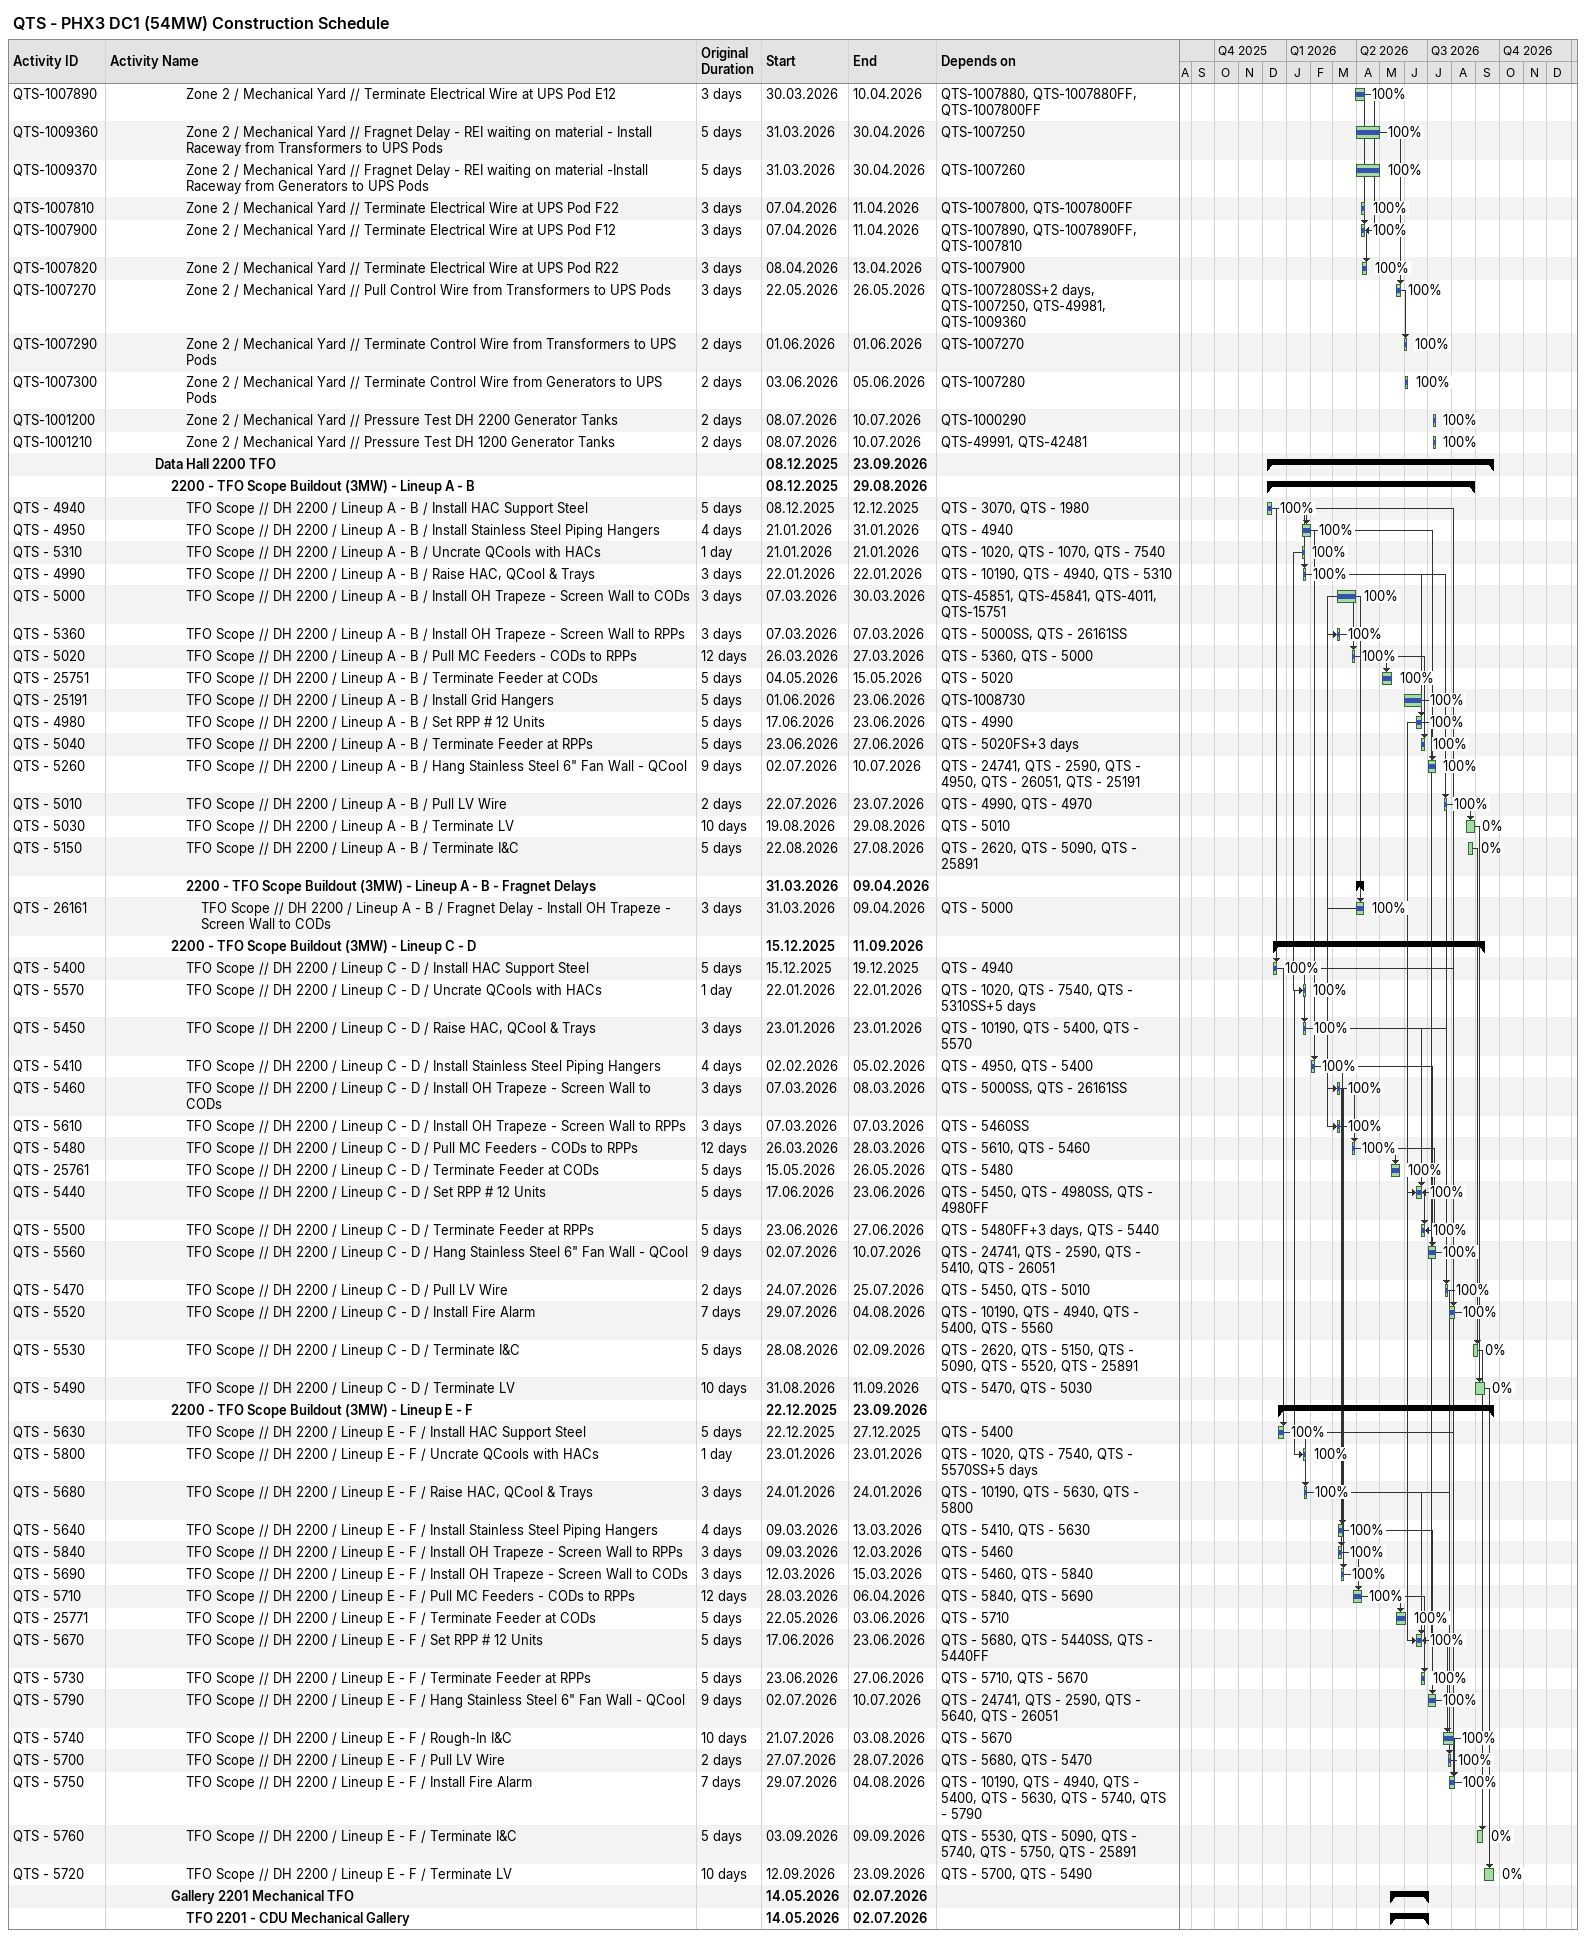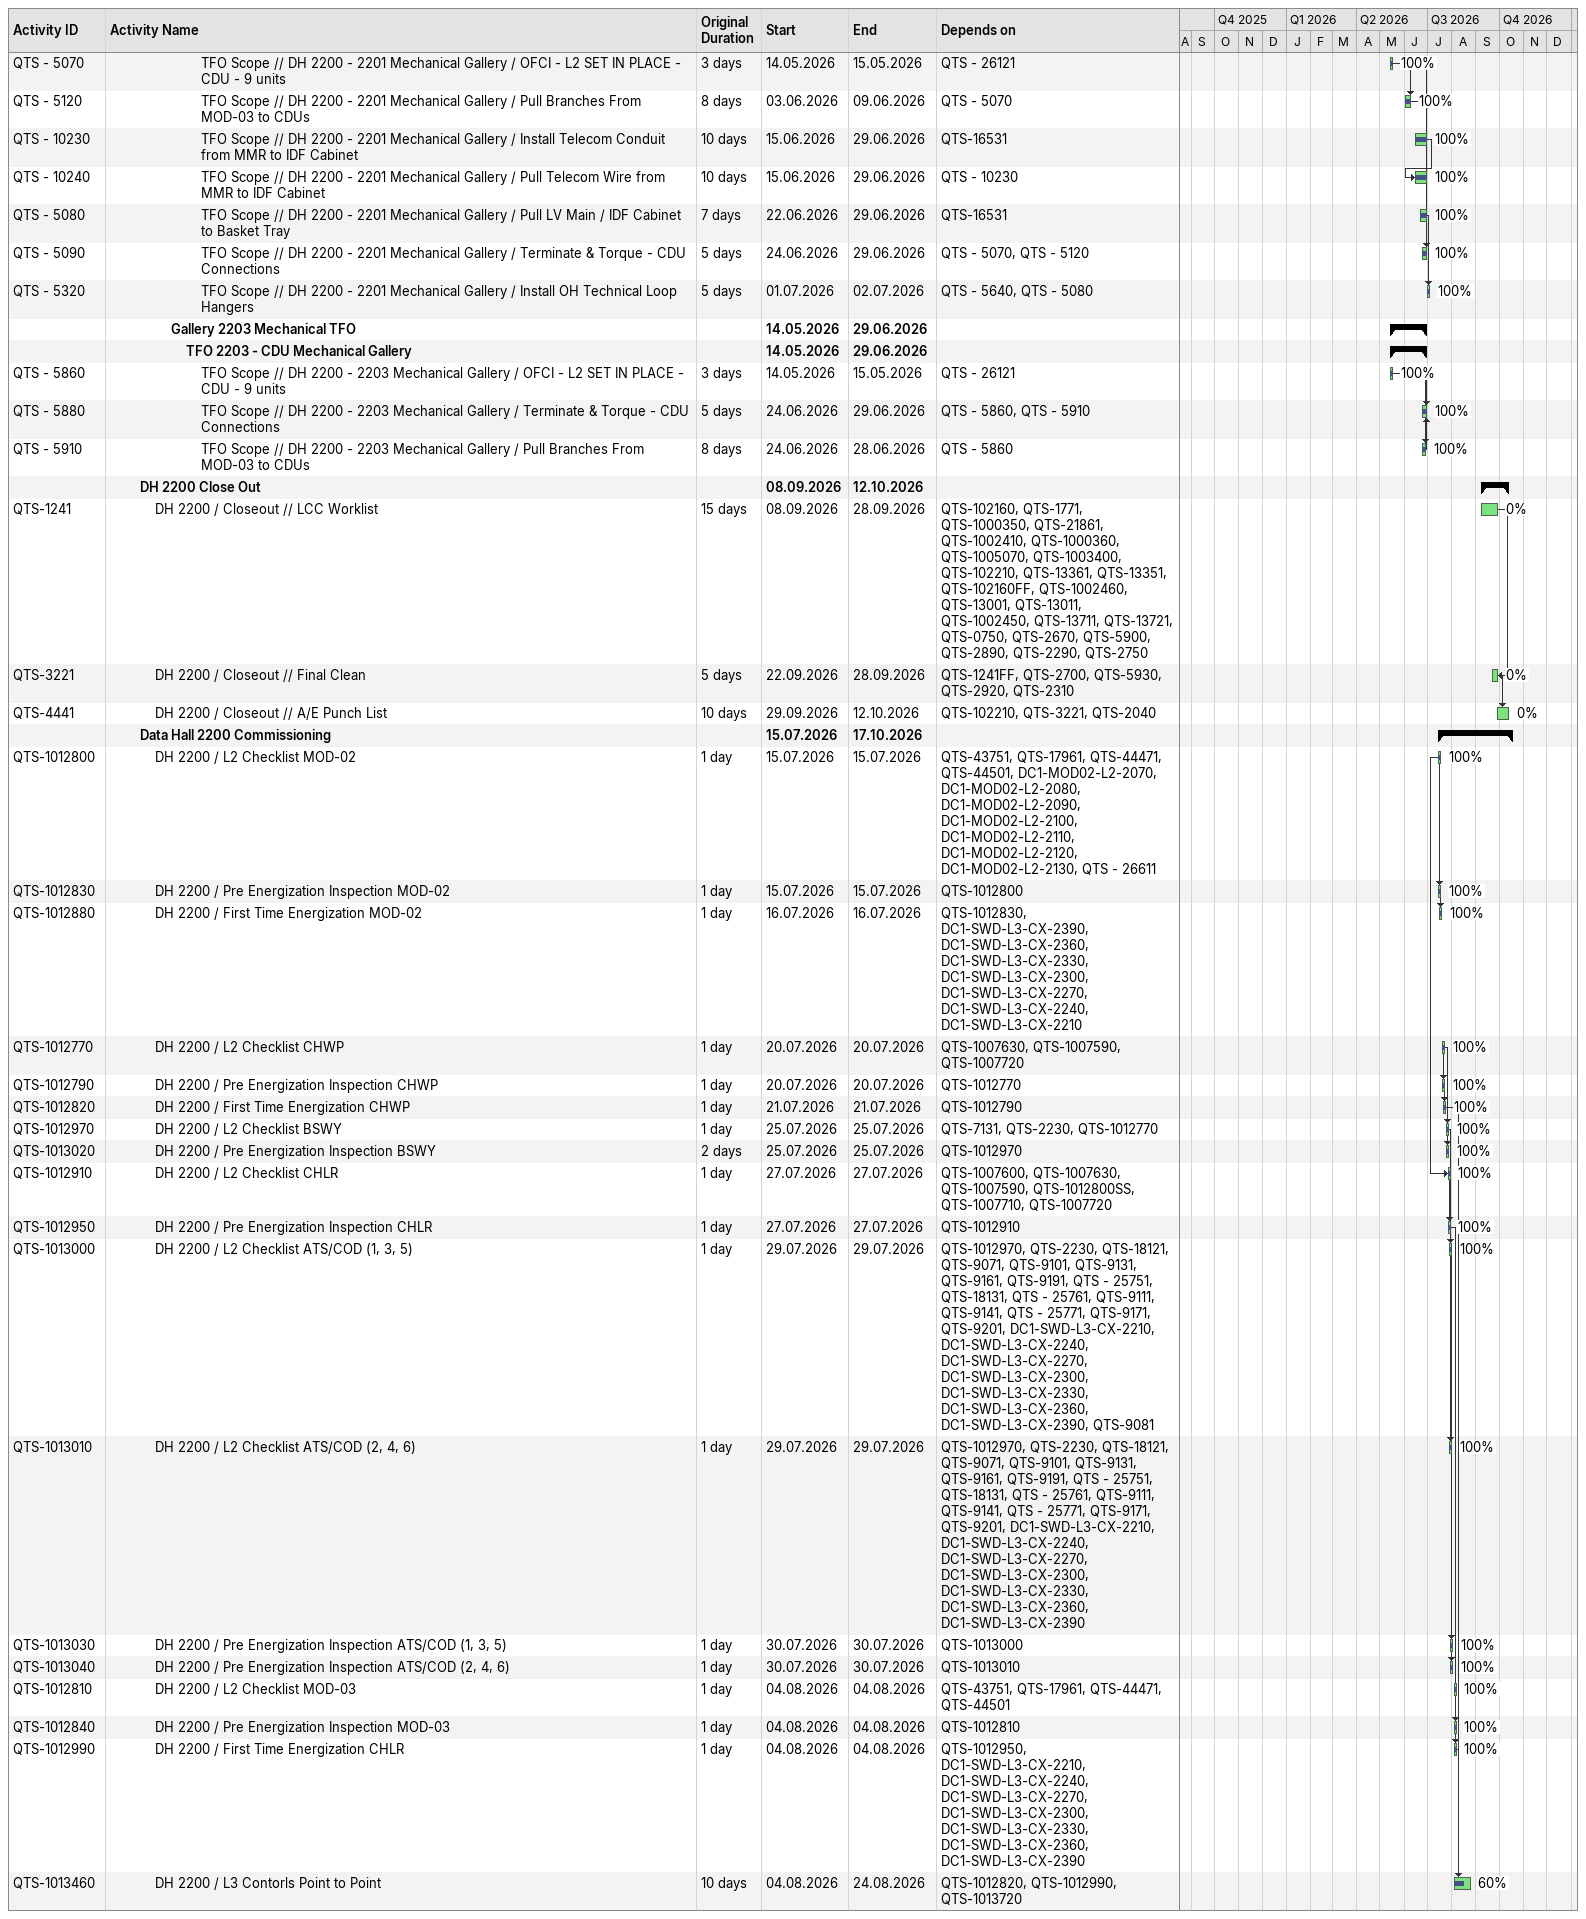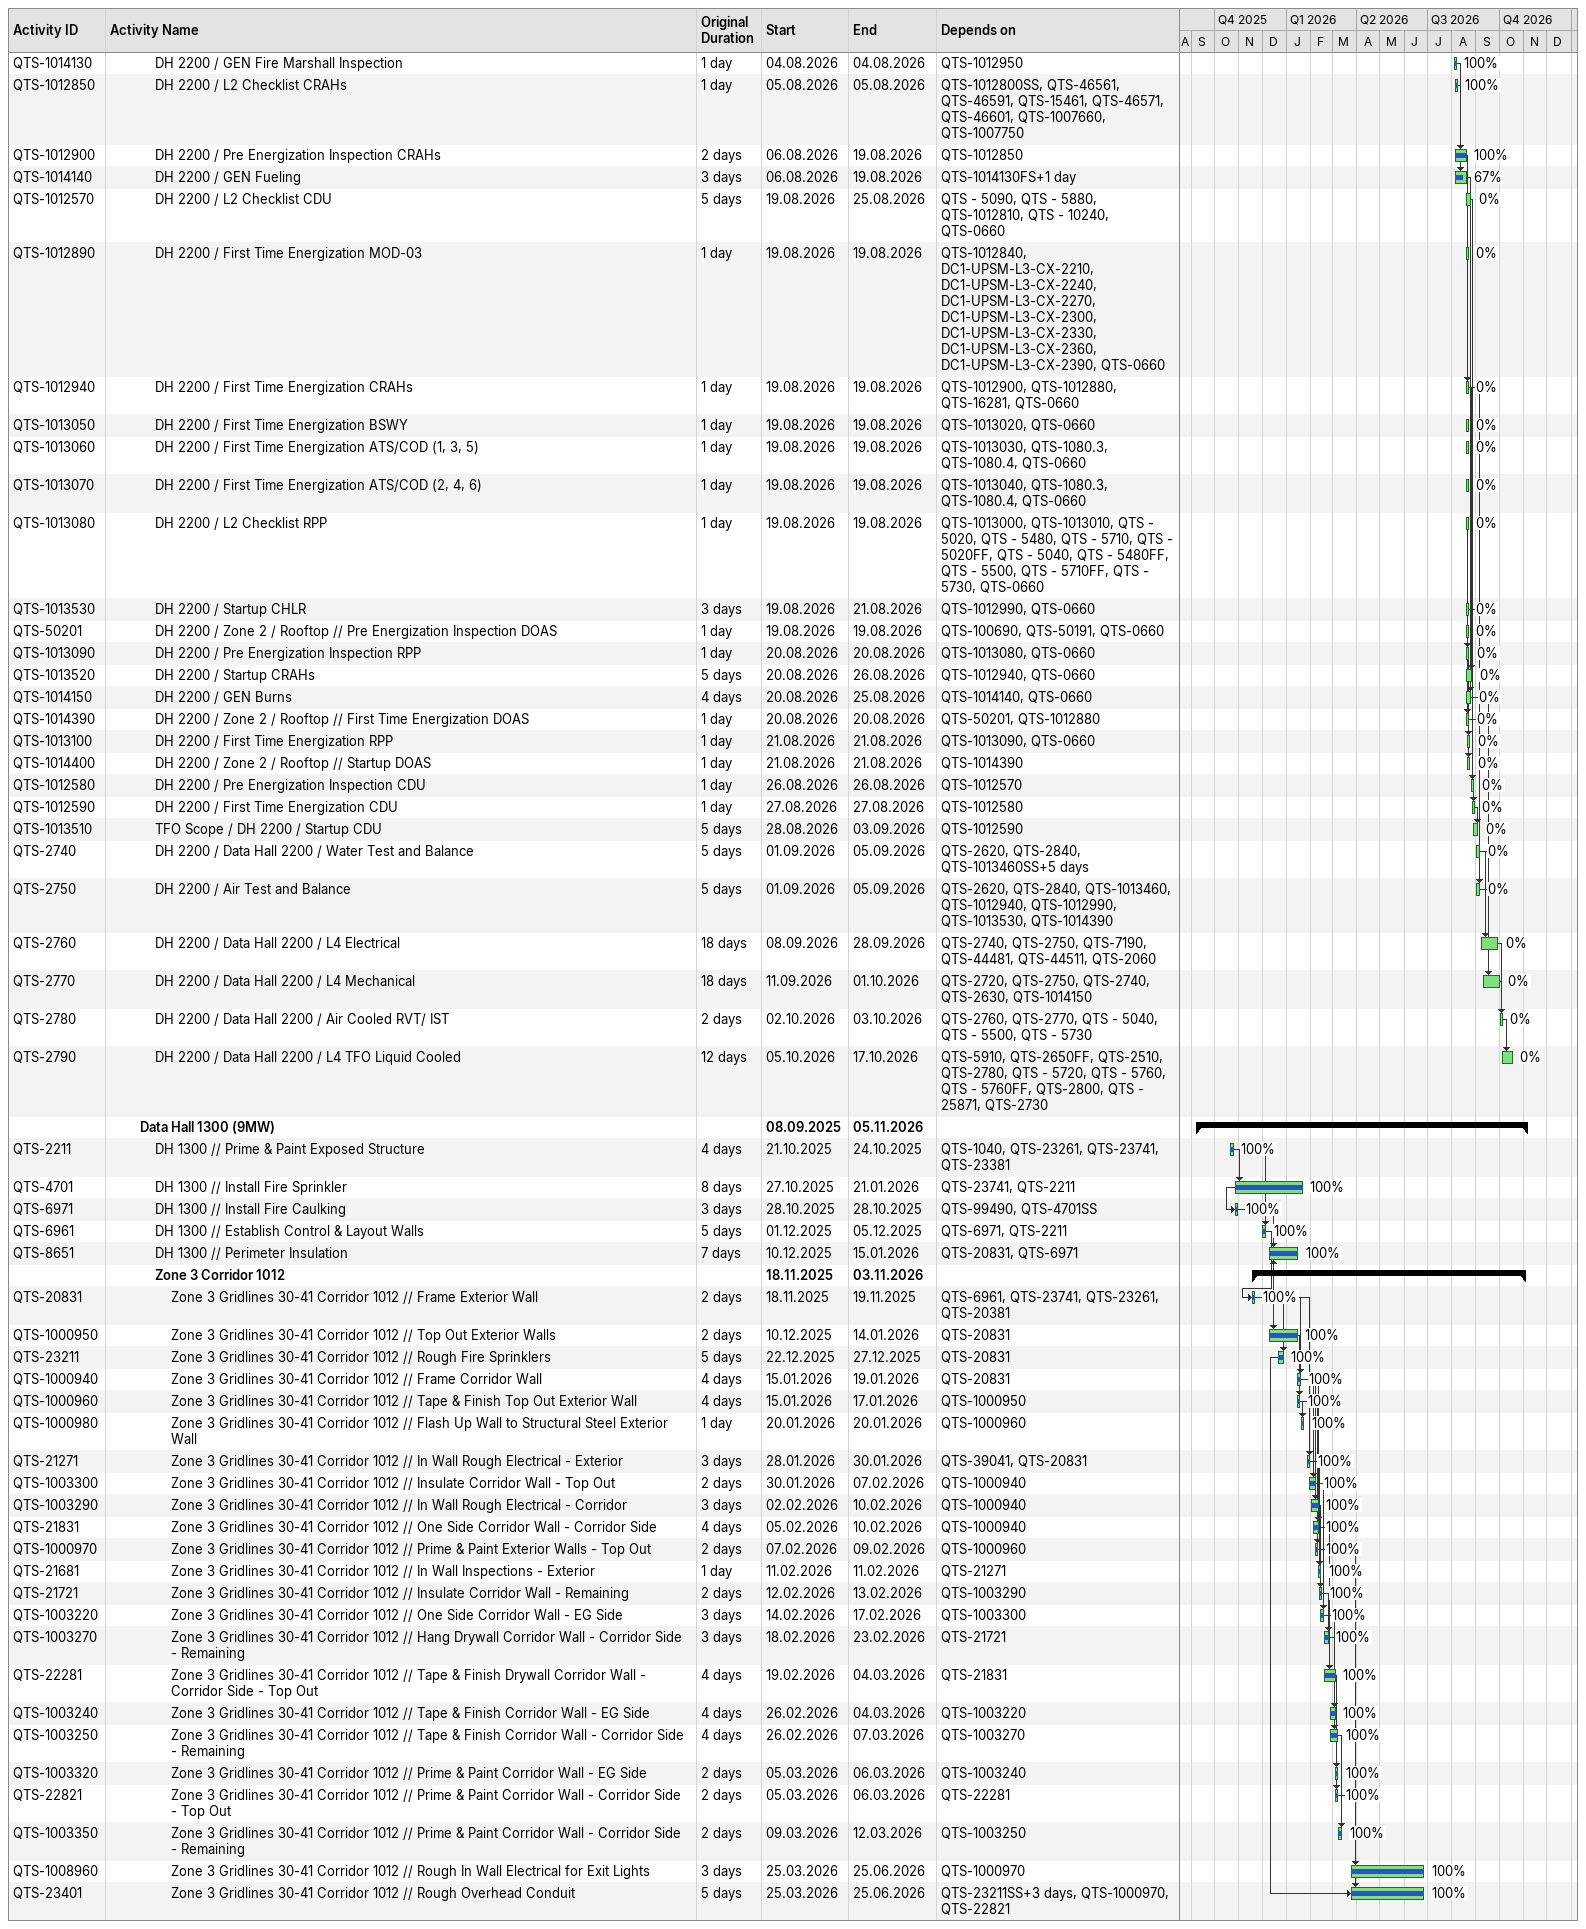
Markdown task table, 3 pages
QTS - PHX3 DC1 (54MW) Construction Schedule

| ID | Level | Task | Original duration | Start | Finish | Predecessors | % complete |
|---|---|---|---|---|---|---|---|
| QTS-1007890 | 6 | Zone 2 / Mechanical Yard // Terminate Electrical Wire at UPS Pod E12 | 3d | 2026-03-30 | 2026-04-10 | QTS-1007880, QTS-1007880FF, QTS-1007800FF | 100 |
| QTS-1009360 | 6 | Zone 2 / Mechanical Yard // Fragnet Delay - REI waiting on material - Install Raceway from Transformers to UPS Pods | 5d | 2026-03-31 | 2026-04-30 | QTS-1007250 | 100 |
| QTS-1009370 | 6 | Zone 2 / Mechanical Yard // Fragnet Delay - REI waiting on material -Install Raceway from Generators to UPS Pods | 5d | 2026-03-31 | 2026-04-30 | QTS-1007260 | 100 |
| QTS-1007810 | 6 | Zone 2 / Mechanical Yard // Terminate Electrical Wire at UPS Pod F22 | 3d | 2026-04-07 | 2026-04-11 | QTS-1007800, QTS-1007800FF | 100 |
| QTS-1007900 | 6 | Zone 2 / Mechanical Yard // Terminate Electrical Wire at UPS Pod F12 | 3d | 2026-04-07 | 2026-04-11 | QTS-1007890, QTS-1007890FF, QTS-1007810 | 100 |
| QTS-1007820 | 6 | Zone 2 / Mechanical Yard // Terminate Electrical Wire at UPS Pod R22 | 3d | 2026-04-08 | 2026-04-13 | QTS-1007900 | 100 |
| QTS-1007270 | 6 | Zone 2 / Mechanical Yard // Pull Control Wire from Transformers to UPS Pods | 3d | 2026-05-22 | 2026-05-26 | QTS-1007280SS+2d, QTS-1007250, QTS-49981, QTS-1009360 | 100 |
| QTS-1007290 | 6 | Zone 2 / Mechanical Yard // Terminate Control Wire from Transformers to UPS Pods | 2d | 2026-06-01 | 2026-06-01 | QTS-1007270 | 100 |
| QTS-1007300 | 6 | Zone 2 / Mechanical Yard // Terminate Control Wire from Generators to UPS Pods | 2d | 2026-06-03 | 2026-06-05 | QTS-1007280 | 100 |
| QTS-1001200 | 6 | Zone 2 / Mechanical Yard // Pressure Test DH 2200 Generator Tanks | 2d | 2026-07-08 | 2026-07-10 | QTS-1000290 | 100 |
| QTS-1001210 | 6 | Zone 2 / Mechanical Yard // Pressure Test DH 1200 Generator Tanks | 2d | 2026-07-08 | 2026-07-10 | QTS-49991, QTS-42481 | 100 |
|  | 4 | **Data Hall 2200 TFO** |  | 2025-12-08 | 2026-09-23 |  |  |
|  | 5 | **2200 - TFO Scope Buildout (3MW) - Lineup A - B** |  | 2025-12-08 | 2026-08-29 |  |  |
| QTS - 4940 | 6 | TFO Scope // DH 2200 / Lineup A - B / Install HAC Support Steel | 5d | 2025-12-08 | 2025-12-12 | QTS - 3070, QTS - 1980 | 100 |
| QTS - 4950 | 6 | TFO Scope // DH 2200 / Lineup A - B / Install Stainless Steel Piping Hangers | 4d | 2026-01-21 | 2026-01-31 | QTS - 4940 | 100 |
| QTS - 5310 | 6 | TFO Scope // DH 2200 / Lineup A - B / Uncrate QCools with HACs | 1d | 2026-01-21 | 2026-01-21 | QTS - 1020, QTS - 1070, QTS - 7540 | 100 |
| QTS - 4990 | 6 | TFO Scope // DH 2200 / Lineup A - B / Raise HAC, QCool & Trays | 3d | 2026-01-22 | 2026-01-22 | QTS - 10190, QTS - 4940, QTS - 5310 | 100 |
| QTS - 5000 | 6 | TFO Scope // DH 2200 / Lineup A - B / Install OH Trapeze - Screen Wall to CODs | 3d | 2026-03-07 | 2026-03-30 | QTS-45851, QTS-45841, QTS-4011, QTS-15751 | 100 |
| QTS - 5360 | 6 | TFO Scope // DH 2200 / Lineup A - B / Install OH Trapeze - Screen Wall to RPPs | 3d | 2026-03-07 | 2026-03-07 | QTS - 5000SS, QTS - 26161SS | 100 |
| QTS - 5020 | 6 | TFO Scope // DH 2200 / Lineup A - B / Pull MC Feeders - CODs to RPPs | 12d | 2026-03-26 | 2026-03-27 | QTS - 5360, QTS - 5000 | 100 |
| QTS - 25751 | 6 | TFO Scope // DH 2200 / Lineup A - B / Terminate Feeder at CODs | 5d | 2026-05-04 | 2026-05-15 | QTS - 5020 | 100 |
| QTS - 25191 | 6 | TFO Scope // DH 2200 / Lineup A - B / Install Grid Hangers | 5d | 2026-06-01 | 2026-06-23 | QTS-1008730 | 100 |
| QTS - 4980 | 6 | TFO Scope // DH 2200 / Lineup A - B / Set RPP # 12 Units | 5d | 2026-06-17 | 2026-06-23 | QTS - 4990 | 100 |
| QTS - 5040 | 6 | TFO Scope // DH 2200 / Lineup A - B / Terminate Feeder at RPPs | 5d | 2026-06-23 | 2026-06-27 | QTS - 5020FS+3d | 100 |
| QTS - 5260 | 6 | TFO Scope // DH 2200 / Lineup A - B / Hang Stainless Steel 6" Fan Wall - QCool | 9d | 2026-07-02 | 2026-07-10 | QTS - 24741, QTS - 2590, QTS - 4950, QTS - 26051, QTS - 25191 | 100 |
| QTS - 5010 | 6 | TFO Scope // DH 2200 / Lineup A - B / Pull LV Wire | 2d | 2026-07-22 | 2026-07-23 | QTS - 4990, QTS - 4970 | 100 |
| QTS - 5030 | 6 | TFO Scope // DH 2200 / Lineup A - B / Terminate LV | 10d | 2026-08-19 | 2026-08-29 | QTS - 5010 | 0 |
| QTS - 5150 | 6 | TFO Scope // DH 2200 / Lineup A - B / Terminate I&C | 5d | 2026-08-22 | 2026-08-27 | QTS - 2620, QTS - 5090, QTS - 25891 | 0 |
|  | 6 | **2200 - TFO Scope Buildout (3MW) - Lineup A - B - Fragnet Delays** |  | 2026-03-31 | 2026-04-09 |  |  |
| QTS - 26161 | 7 | TFO Scope // DH 2200 / Lineup A - B / Fragnet Delay - Install OH Trapeze - Screen Wall to CODs | 3d | 2026-03-31 | 2026-04-09 | QTS - 5000 | 100 |
|  | 5 | **2200 - TFO Scope Buildout (3MW) - Lineup C - D** |  | 2025-12-15 | 2026-09-11 |  |  |
| QTS - 5400 | 6 | TFO Scope // DH 2200 / Lineup C - D / Install HAC Support Steel | 5d | 2025-12-15 | 2025-12-19 | QTS - 4940 | 100 |
| QTS - 5570 | 6 | TFO Scope // DH 2200 / Lineup C - D / Uncrate QCools with HACs | 1d | 2026-01-22 | 2026-01-22 | QTS - 1020, QTS - 7540, QTS - 5310SS+5d | 100 |
| QTS - 5450 | 6 | TFO Scope // DH 2200 / Lineup C - D / Raise HAC, QCool & Trays | 3d | 2026-01-23 | 2026-01-23 | QTS - 10190, QTS - 5400, QTS - 5570 | 100 |
| QTS - 5410 | 6 | TFO Scope // DH 2200 / Lineup C - D / Install Stainless Steel Piping Hangers | 4d | 2026-02-02 | 2026-02-05 | QTS - 4950, QTS - 5400 | 100 |
| QTS - 5460 | 6 | TFO Scope // DH 2200 / Lineup C - D / Install OH Trapeze - Screen Wall to CODs | 3d | 2026-03-07 | 2026-03-08 | QTS - 5000SS, QTS - 26161SS | 100 |
| QTS - 5610 | 6 | TFO Scope // DH 2200 / Lineup C - D / Install OH Trapeze - Screen Wall to RPPs | 3d | 2026-03-07 | 2026-03-07 | QTS - 5460SS | 100 |
| QTS - 5480 | 6 | TFO Scope // DH 2200 / Lineup C - D / Pull MC Feeders - CODs to RPPs | 12d | 2026-03-26 | 2026-03-28 | QTS - 5610, QTS - 5460 | 100 |
| QTS - 25761 | 6 | TFO Scope // DH 2200 / Lineup C - D / Terminate Feeder at CODs | 5d | 2026-05-15 | 2026-05-26 | QTS - 5480 | 100 |
| QTS - 5440 | 6 | TFO Scope // DH 2200 / Lineup C - D / Set RPP # 12 Units | 5d | 2026-06-17 | 2026-06-23 | QTS - 5450, QTS - 4980SS, QTS - 4980FF | 100 |
| QTS - 5500 | 6 | TFO Scope // DH 2200 / Lineup C - D / Terminate Feeder at RPPs | 5d | 2026-06-23 | 2026-06-27 | QTS - 5480FF+3d, QTS - 5440 | 100 |
| QTS - 5560 | 6 | TFO Scope // DH 2200 / Lineup C - D / Hang Stainless Steel 6" Fan Wall - QCool | 9d | 2026-07-02 | 2026-07-10 | QTS - 24741, QTS - 2590, QTS - 5410, QTS - 26051 | 100 |
| QTS - 5470 | 6 | TFO Scope // DH 2200 / Lineup C - D / Pull LV Wire | 2d | 2026-07-24 | 2026-07-25 | QTS - 5450, QTS - 5010 | 100 |
| QTS - 5520 | 6 | TFO Scope // DH 2200 / Lineup C - D / Install Fire Alarm | 7d | 2026-07-29 | 2026-08-04 | QTS - 10190, QTS - 4940, QTS - 5400, QTS - 5560 | 100 |
| QTS - 5530 | 6 | TFO Scope // DH 2200 / Lineup C - D / Terminate I&C | 5d | 2026-08-28 | 2026-09-02 | QTS - 2620, QTS - 5150, QTS - 5090, QTS - 5520, QTS - 25891 | 0 |
| QTS - 5490 | 6 | TFO Scope // DH 2200 / Lineup C - D / Terminate LV | 10d | 2026-08-31 | 2026-09-11 | QTS - 5470, QTS - 5030 | 0 |
|  | 5 | **2200 - TFO Scope Buildout (3MW) - Lineup E - F** |  | 2025-12-22 | 2026-09-23 |  |  |
| QTS - 5630 | 6 | TFO Scope // DH 2200 / Lineup E - F / Install HAC Support Steel | 5d | 2025-12-22 | 2025-12-27 | QTS - 5400 | 100 |
| QTS - 5800 | 6 | TFO Scope // DH 2200 / Lineup E - F / Uncrate QCools with HACs | 1d | 2026-01-23 | 2026-01-23 | QTS - 1020, QTS - 7540, QTS - 5570SS+5d | 100 |
| QTS - 5680 | 6 | TFO Scope // DH 2200 / Lineup E - F / Raise HAC, QCool & Trays | 3d | 2026-01-24 | 2026-01-24 | QTS - 10190, QTS - 5630, QTS - 5800 | 100 |
| QTS - 5640 | 6 | TFO Scope // DH 2200 / Lineup E - F / Install Stainless Steel Piping Hangers | 4d | 2026-03-09 | 2026-03-13 | QTS - 5410, QTS - 5630 | 100 |
| QTS - 5840 | 6 | TFO Scope // DH 2200 / Lineup E - F / Install OH Trapeze - Screen Wall to RPPs | 3d | 2026-03-09 | 2026-03-12 | QTS - 5460 | 100 |
| QTS - 5690 | 6 | TFO Scope // DH 2200 / Lineup E - F / Install OH Trapeze - Screen Wall to CODs | 3d | 2026-03-12 | 2026-03-15 | QTS - 5460, QTS - 5840 | 100 |
| QTS - 5710 | 6 | TFO Scope // DH 2200 / Lineup E - F / Pull MC Feeders - CODs to RPPs | 12d | 2026-03-28 | 2026-04-06 | QTS - 5840, QTS - 5690 | 100 |
| QTS - 25771 | 6 | TFO Scope // DH 2200 / Lineup E - F / Terminate Feeder at CODs | 5d | 2026-05-22 | 2026-06-03 | QTS - 5710 | 100 |
| QTS - 5670 | 6 | TFO Scope // DH 2200 / Lineup E - F / Set RPP # 12 Units | 5d | 2026-06-17 | 2026-06-23 | QTS - 5680, QTS - 5440SS, QTS - 5440FF | 100 |
| QTS - 5730 | 6 | TFO Scope // DH 2200 / Lineup E - F / Terminate Feeder at RPPs | 5d | 2026-06-23 | 2026-06-27 | QTS - 5710, QTS - 5670 | 100 |
| QTS - 5790 | 6 | TFO Scope // DH 2200 / Lineup E - F / Hang Stainless Steel 6" Fan Wall - QCool | 9d | 2026-07-02 | 2026-07-10 | QTS - 24741, QTS - 2590, QTS - 5640, QTS - 26051 | 100 |
| QTS - 5740 | 6 | TFO Scope // DH 2200 / Lineup E - F / Rough-In I&C | 10d | 2026-07-21 | 2026-08-03 | QTS - 5670 | 100 |
| QTS - 5700 | 6 | TFO Scope // DH 2200 / Lineup E - F / Pull LV Wire | 2d | 2026-07-27 | 2026-07-28 | QTS - 5680, QTS - 5470 | 100 |
| QTS - 5750 | 6 | TFO Scope // DH 2200 / Lineup E - F / Install Fire Alarm | 7d | 2026-07-29 | 2026-08-04 | QTS - 10190, QTS - 4940, QTS - 5400, QTS - 5630, QTS - 5740, QTS - 5790 | 100 |
| QTS - 5760 | 6 | TFO Scope // DH 2200 / Lineup E - F / Terminate I&C | 5d | 2026-09-03 | 2026-09-09 | QTS - 5530, QTS - 5090, QTS - 5740, QTS - 5750, QTS - 25891 | 0 |
| QTS - 5720 | 6 | TFO Scope // DH 2200 / Lineup E - F / Terminate LV | 10d | 2026-09-12 | 2026-09-23 | QTS - 5700, QTS - 5490 | 0 |
|  | 5 | **Gallery 2201 Mechanical TFO** |  | 2026-05-14 | 2026-07-02 |  |  |
|  | 6 | **TFO 2201 - CDU Mechanical Gallery** |  | 2026-05-14 | 2026-07-02 |  |  |
| QTS - 5070 | 7 | TFO Scope // DH 2200 - 2201 Mechanical Gallery / OFCI - L2 SET IN PLACE - CDU - 9 units | 3d | 2026-05-14 | 2026-05-15 | QTS - 26121 | 100 |
| QTS - 5120 | 7 | TFO Scope // DH 2200 - 2201 Mechanical Gallery / Pull Branches From MOD-03 to CDUs | 8d | 2026-06-03 | 2026-06-09 | QTS - 5070 | 100 |
| QTS - 10230 | 7 | TFO Scope // DH 2200 - 2201 Mechanical Gallery / Install Telecom Conduit from MMR to IDF Cabinet | 10d | 2026-06-15 | 2026-06-29 | QTS-16531 | 100 |
| QTS - 10240 | 7 | TFO Scope // DH 2200 - 2201 Mechanical Gallery / Pull Telecom Wire from MMR to IDF Cabinet | 10d | 2026-06-15 | 2026-06-29 | QTS - 10230 | 100 |
| QTS - 5080 | 7 | TFO Scope // DH 2200 - 2201 Mechanical Gallery / Pull LV Main / IDF Cabinet to Basket Tray | 7d | 2026-06-22 | 2026-06-29 | QTS-16531 | 100 |
| QTS - 5090 | 7 | TFO Scope // DH 2200 - 2201 Mechanical Gallery / Terminate & Torque - CDU Connections | 5d | 2026-06-24 | 2026-06-29 | QTS - 5070, QTS - 5120 | 100 |
| QTS - 5320 | 7 | TFO Scope // DH 2200 - 2201 Mechanical Gallery / Install OH Technical Loop Hangers | 5d | 2026-07-01 | 2026-07-02 | QTS - 5640, QTS - 5080 | 100 |
|  | 5 | **Gallery 2203 Mechanical TFO** |  | 2026-05-14 | 2026-06-29 |  |  |
|  | 6 | **TFO 2203 - CDU Mechanical Gallery** |  | 2026-05-14 | 2026-06-29 |  |  |
| QTS - 5860 | 7 | TFO Scope // DH 2200 - 2203 Mechanical Gallery / OFCI - L2 SET IN PLACE - CDU - 9 units | 3d | 2026-05-14 | 2026-05-15 | QTS - 26121 | 100 |
| QTS - 5880 | 7 | TFO Scope // DH 2200 - 2203 Mechanical Gallery / Terminate & Torque - CDU Connections | 5d | 2026-06-24 | 2026-06-29 | QTS - 5860, QTS - 5910 | 100 |
| QTS - 5910 | 7 | TFO Scope // DH 2200 - 2203 Mechanical Gallery / Pull Branches From MOD-03 to CDUs | 8d | 2026-06-24 | 2026-06-28 | QTS - 5860 | 100 |
|  | 3 | **DH 2200 Close Out** |  | 2026-09-08 | 2026-10-12 |  |  |
| QTS-1241 | 4 | DH 2200 / Closeout // LCC Worklist | 15d | 2026-09-08 | 2026-09-28 | QTS-102160, QTS-1771, QTS-1000350, QTS-21861, QTS-1002410, QTS-1000360, QTS-1005070, QTS-1003400, QTS-102210, QTS-13361, QTS-13351, QTS-102160FF, QTS-1002460, QTS-13001, QTS-13011, QTS-1002450, QTS-13711, QTS-13721, QTS-0750, QTS-2670, QTS-5900, QTS-2890, QTS-2290, QTS-2750 | 0 |
| QTS-3221 | 4 | DH 2200 / Closeout // Final Clean | 5d | 2026-09-22 | 2026-09-28 | QTS-1241FF, QTS-2700, QTS-5930, QTS-2920, QTS-2310 | 0 |
| QTS-4441 | 4 | DH 2200 / Closeout // A/E Punch List | 10d | 2026-09-29 | 2026-10-12 | QTS-102210, QTS-3221, QTS-2040 | 0 |
|  | 3 | **Data Hall 2200 Commissioning** |  | 2026-07-15 | 2026-10-17 |  |  |
| QTS-1012800 | 4 | DH 2200 / L2 Checklist MOD-02 | 1d | 2026-07-15 | 2026-07-15 | QTS-43751, QTS-17961, QTS-44471, QTS-44501, DC1-MOD02-L2-2070, DC1-MOD02-L2-2080, DC1-MOD02-L2-2090, DC1-MOD02-L2-2100, DC1-MOD02-L2-2110, DC1-MOD02-L2-2120, DC1-MOD02-L2-2130, QTS - 26611 | 100 |
| QTS-1012830 | 4 | DH 2200 / Pre Energization Inspection MOD-02 | 1d | 2026-07-15 | 2026-07-15 | QTS-1012800 | 100 |
| QTS-1012880 | 4 | DH 2200 / First Time Energization MOD-02 | 1d | 2026-07-16 | 2026-07-16 | QTS-1012830, DC1-SWD-L3-CX-2390, DC1-SWD-L3-CX-2360, DC1-SWD-L3-CX-2330, DC1-SWD-L3-CX-2300, DC1-SWD-L3-CX-2270, DC1-SWD-L3-CX-2240, DC1-SWD-L3-CX-2210 | 100 |
| QTS-1012770 | 4 | DH 2200 / L2 Checklist CHWP | 1d | 2026-07-20 | 2026-07-20 | QTS-1007630, QTS-1007590, QTS-1007720 | 100 |
| QTS-1012790 | 4 | DH 2200 / Pre Energization Inspection CHWP | 1d | 2026-07-20 | 2026-07-20 | QTS-1012770 | 100 |
| QTS-1012820 | 4 | DH 2200 / First Time Energization CHWP | 1d | 2026-07-21 | 2026-07-21 | QTS-1012790 | 100 |
| QTS-1012970 | 4 | DH 2200 / L2 Checklist BSWY | 1d | 2026-07-25 | 2026-07-25 | QTS-7131, QTS-2230, QTS-1012770 | 100 |
| QTS-1013020 | 4 | DH 2200 / Pre Energization Inspection BSWY | 2d | 2026-07-25 | 2026-07-25 | QTS-1012970 | 100 |
| QTS-1012910 | 4 | DH 2200 / L2 Checklist CHLR | 1d | 2026-07-27 | 2026-07-27 | QTS-1007600, QTS-1007630, QTS-1007590, QTS-1012800SS, QTS-1007710, QTS-1007720 | 100 |
| QTS-1012950 | 4 | DH 2200 / Pre Energization Inspection CHLR | 1d | 2026-07-27 | 2026-07-27 | QTS-1012910 | 100 |
| QTS-1013000 | 4 | DH 2200 / L2 Checklist ATS/COD (1, 3, 5) | 1d | 2026-07-29 | 2026-07-29 | QTS-1012970, QTS-2230, QTS-18121, QTS-9071, QTS-9101, QTS-9131, QTS-9161, QTS-9191, QTS - 25751, QTS-18131, QTS - 25761, QTS-9111, QTS-9141, QTS - 25771, QTS-9171, QTS-9201, DC1-SWD-L3-CX-2210, DC1-SWD-L3-CX-2240, DC1-SWD-L3-CX-2270, DC1-SWD-L3-CX-2300, DC1-SWD-L3-CX-2330, DC1-SWD-L3-CX-2360, DC1-SWD-L3-CX-2390, QTS-9081 | 100 |
| QTS-1013010 | 4 | DH 2200 / L2 Checklist ATS/COD (2, 4, 6) | 1d | 2026-07-29 | 2026-07-29 | QTS-1012970, QTS-2230, QTS-18121, QTS-9071, QTS-9101, QTS-9131, QTS-9161, QTS-9191, QTS - 25751, QTS-18131, QTS - 25761, QTS-9111, QTS-9141, QTS - 25771, QTS-9171, QTS-9201, DC1-SWD-L3-CX-2210, DC1-SWD-L3-CX-2240, DC1-SWD-L3-CX-2270, DC1-SWD-L3-CX-2300, DC1-SWD-L3-CX-2330, DC1-SWD-L3-CX-2360, DC1-SWD-L3-CX-2390 | 100 |
| QTS-1013030 | 4 | DH 2200 / Pre Energization Inspection ATS/COD (1, 3, 5) | 1d | 2026-07-30 | 2026-07-30 | QTS-1013000 | 100 |
| QTS-1013040 | 4 | DH 2200 / Pre Energization Inspection ATS/COD (2, 4, 6) | 1d | 2026-07-30 | 2026-07-30 | QTS-1013010 | 100 |
| QTS-1012810 | 4 | DH 2200 / L2 Checklist MOD-03 | 1d | 2026-08-04 | 2026-08-04 | QTS-43751, QTS-17961, QTS-44471, QTS-44501 | 100 |
| QTS-1012840 | 4 | DH 2200 / Pre Energization Inspection MOD-03 | 1d | 2026-08-04 | 2026-08-04 | QTS-1012810 | 100 |
| QTS-1012990 | 4 | DH 2200 / First Time Energization CHLR | 1d | 2026-08-04 | 2026-08-04 | QTS-1012950, DC1-SWD-L3-CX-2210, DC1-SWD-L3-CX-2240, DC1-SWD-L3-CX-2270, DC1-SWD-L3-CX-2300, DC1-SWD-L3-CX-2330, DC1-SWD-L3-CX-2360, DC1-SWD-L3-CX-2390 | 100 |
| QTS-1013460 | 4 | DH 2200 / L3 Contorls Point to Point | 10d | 2026-08-04 | 2026-08-24 | QTS-1012820, QTS-1012990, QTS-1013720 | 60 |
| QTS-1014130 | 4 | DH 2200 / GEN Fire Marshall Inspection | 1d | 2026-08-04 | 2026-08-04 | QTS-1012950 | 100 |
| QTS-1012850 | 4 | DH 2200 / L2 Checklist CRAHs | 1d | 2026-08-05 | 2026-08-05 | QTS-1012800SS, QTS-46561, QTS-46591, QTS-15461, QTS-46571, QTS-46601, QTS-1007660, QTS-1007750 | 100 |
| QTS-1012900 | 4 | DH 2200 / Pre Energization Inspection CRAHs | 2d | 2026-08-06 | 2026-08-19 | QTS-1012850 | 100 |
| QTS-1014140 | 4 | DH 2200 / GEN Fueling | 3d | 2026-08-06 | 2026-08-19 | QTS-1014130FS+1d | 67 |
| QTS-1012570 | 4 | DH 2200 / L2 Checklist CDU | 5d | 2026-08-19 | 2026-08-25 | QTS - 5090, QTS - 5880, QTS-1012810, QTS - 10240, QTS-0660 | 0 |
| QTS-1012890 | 4 | DH 2200 / First Time Energization MOD-03 | 1d | 2026-08-19 | 2026-08-19 | QTS-1012840, DC1-UPSM-L3-CX-2210, DC1-UPSM-L3-CX-2240, DC1-UPSM-L3-CX-2270, DC1-UPSM-L3-CX-2300, DC1-UPSM-L3-CX-2330, DC1-UPSM-L3-CX-2360, DC1-UPSM-L3-CX-2390, QTS-0660 | 0 |
| QTS-1012940 | 4 | DH 2200 / First Time Energization CRAHs | 1d | 2026-08-19 | 2026-08-19 | QTS-1012900, QTS-1012880, QTS-16281, QTS-0660 | 0 |
| QTS-1013050 | 4 | DH 2200 / First Time Energization BSWY | 1d | 2026-08-19 | 2026-08-19 | QTS-1013020, QTS-0660 | 0 |
| QTS-1013060 | 4 | DH 2200 / First Time Energization ATS/COD (1, 3, 5) | 1d | 2026-08-19 | 2026-08-19 | QTS-1013030, QTS-1080.3, QTS-1080.4, QTS-0660 | 0 |
| QTS-1013070 | 4 | DH 2200 / First Time Energization ATS/COD (2, 4, 6) | 1d | 2026-08-19 | 2026-08-19 | QTS-1013040, QTS-1080.3, QTS-1080.4, QTS-0660 | 0 |
| QTS-1013080 | 4 | DH 2200 / L2 Checklist RPP | 1d | 2026-08-19 | 2026-08-19 | QTS-1013000, QTS-1013010, QTS - 5020, QTS - 5480, QTS - 5710, QTS - 5020FF, QTS - 5040, QTS - 5480FF, QTS - 5500, QTS - 5710FF, QTS - 5730, QTS-0660 | 0 |
| QTS-1013530 | 4 | DH 2200 / Startup CHLR | 3d | 2026-08-19 | 2026-08-21 | QTS-1012990, QTS-0660 | 0 |
| QTS-50201 | 4 | DH 2200 / Zone 2 / Rooftop // Pre Energization Inspection DOAS | 1d | 2026-08-19 | 2026-08-19 | QTS-100690, QTS-50191, QTS-0660 | 0 |
| QTS-1013090 | 4 | DH 2200 / Pre Energization Inspection RPP | 1d | 2026-08-20 | 2026-08-20 | QTS-1013080, QTS-0660 | 0 |
| QTS-1013520 | 4 | DH 2200 / Startup CRAHs | 5d | 2026-08-20 | 2026-08-26 | QTS-1012940, QTS-0660 | 0 |
| QTS-1014150 | 4 | DH 2200 / GEN Burns | 4d | 2026-08-20 | 2026-08-25 | QTS-1014140, QTS-0660 | 0 |
| QTS-1014390 | 4 | DH 2200 / Zone 2 / Rooftop // First Time Energization DOAS | 1d | 2026-08-20 | 2026-08-20 | QTS-50201, QTS-1012880 | 0 |
| QTS-1013100 | 4 | DH 2200 / First Time Energization RPP | 1d | 2026-08-21 | 2026-08-21 | QTS-1013090, QTS-0660 | 0 |
| QTS-1014400 | 4 | DH 2200 / Zone 2 / Rooftop // Startup DOAS | 1d | 2026-08-21 | 2026-08-21 | QTS-1014390 | 0 |
| QTS-1012580 | 4 | DH 2200 / Pre Energization Inspection CDU | 1d | 2026-08-26 | 2026-08-26 | QTS-1012570 | 0 |
| QTS-1012590 | 4 | DH 2200 / First Time Energization CDU | 1d | 2026-08-27 | 2026-08-27 | QTS-1012580 | 0 |
| QTS-1013510 | 4 | TFO Scope / DH 2200 / Startup CDU | 5d | 2026-08-28 | 2026-09-03 | QTS-1012590 | 0 |
| QTS-2740 | 4 | DH 2200 / Data Hall 2200 / Water Test and Balance | 5d | 2026-09-01 | 2026-09-05 | QTS-2620, QTS-2840, QTS-1013460SS+5d | 0 |
| QTS-2750 | 4 | DH 2200 / Air Test and Balance | 5d | 2026-09-01 | 2026-09-05 | QTS-2620, QTS-2840, QTS-1013460, QTS-1012940, QTS-1012990, QTS-1013530, QTS-1014390 | 0 |
| QTS-2760 | 4 | DH 2200 / Data Hall 2200 / L4 Electrical | 18d | 2026-09-08 | 2026-09-28 | QTS-2740, QTS-2750, QTS-7190, QTS-44481, QTS-44511, QTS-2060 | 0 |
| QTS-2770 | 4 | DH 2200 / Data Hall 2200 / L4 Mechanical | 18d | 2026-09-11 | 2026-10-01 | QTS-2720, QTS-2750, QTS-2740, QTS-2630, QTS-1014150 | 0 |
| QTS-2780 | 4 | DH 2200 / Data Hall 2200 / Air Cooled RVT/ IST | 2d | 2026-10-02 | 2026-10-03 | QTS-2760, QTS-2770, QTS - 5040, QTS - 5500, QTS - 5730 | 0 |
| QTS-2790 | 4 | DH 2200 / Data Hall 2200 / L4 TFO Liquid Cooled | 12d | 2026-10-05 | 2026-10-17 | QTS-5910, QTS-2650FF, QTS-2510, QTS-2780, QTS - 5720, QTS - 5760, QTS - 5760FF, QTS-2800, QTS - 25871, QTS-2730 | 0 |
|  | 3 | **Data Hall 1300 (9MW)** |  | 2025-09-08 | 2026-11-05 |  |  |
| QTS-2211 | 4 | DH 1300 // Prime & Paint Exposed Structure | 4d | 2025-10-21 | 2025-10-24 | QTS-1040, QTS-23261, QTS-23741, QTS-23381 | 100 |
| QTS-4701 | 4 | DH 1300 // Install Fire Sprinkler | 8d | 2025-10-27 | 2026-01-21 | QTS-23741, QTS-2211 | 100 |
| QTS-6971 | 4 | DH 1300 // Install Fire Caulking | 3d | 2025-10-28 | 2025-10-28 | QTS-99490, QTS-4701SS | 100 |
| QTS-6961 | 4 | DH 1300 // Establish Control & Layout Walls | 5d | 2025-12-01 | 2025-12-05 | QTS-6971, QTS-2211 | 100 |
| QTS-8651 | 4 | DH 1300 // Perimeter Insulation | 7d | 2025-12-10 | 2026-01-15 | QTS-20831, QTS-6971 | 100 |
|  | 4 | **Zone 3 Corridor 1012** |  | 2025-11-18 | 2026-11-03 |  |  |
| QTS-20831 | 5 | Zone 3 Gridlines 30-41 Corridor 1012 // Frame Exterior Wall | 2d | 2025-11-18 | 2025-11-19 | QTS-6961, QTS-23741, QTS-23261, QTS-20381 | 100 |
| QTS-1000950 | 5 | Zone 3 Gridlines 30-41 Corridor 1012 // Top Out Exterior Walls | 2d | 2025-12-10 | 2026-01-14 | QTS-20831 | 100 |
| QTS-23211 | 5 | Zone 3 Gridlines 30-41 Corridor 1012 // Rough Fire Sprinklers | 5d | 2025-12-22 | 2025-12-27 | QTS-20831 | 100 |
| QTS-1000940 | 5 | Zone 3 Gridlines 30-41 Corridor 1012 // Frame Corridor Wall | 4d | 2026-01-15 | 2026-01-19 | QTS-20831 | 100 |
| QTS-1000960 | 5 | Zone 3 Gridlines 30-41 Corridor 1012 // Tape & Finish Top Out Exterior Wall | 4d | 2026-01-15 | 2026-01-17 | QTS-1000950 | 100 |
| QTS-1000980 | 5 | Zone 3 Gridlines 30-41 Corridor 1012 // Flash Up Wall to Structural Steel Exterior Wall | 1d | 2026-01-20 | 2026-01-20 | QTS-1000960 | 100 |
| QTS-21271 | 5 | Zone 3 Gridlines 30-41 Corridor 1012 // In Wall Rough Electrical - Exterior | 3d | 2026-01-28 | 2026-01-30 | QTS-39041, QTS-20831 | 100 |
| QTS-1003300 | 5 | Zone 3 Gridlines 30-41 Corridor 1012 // Insulate Corridor Wall - Top Out | 2d | 2026-01-30 | 2026-02-07 | QTS-1000940 | 100 |
| QTS-1003290 | 5 | Zone 3 Gridlines 30-41 Corridor 1012 // In Wall Rough Electrical - Corridor | 3d | 2026-02-02 | 2026-02-10 | QTS-1000940 | 100 |
| QTS-21831 | 5 | Zone 3 Gridlines 30-41 Corridor 1012 // One Side Corridor Wall - Corridor Side | 4d | 2026-02-05 | 2026-02-10 | QTS-1000940 | 100 |
| QTS-1000970 | 5 | Zone 3 Gridlines 30-41 Corridor 1012 // Prime & Paint Exterior Walls - Top Out | 2d | 2026-02-07 | 2026-02-09 | QTS-1000960 | 100 |
| QTS-21681 | 5 | Zone 3 Gridlines 30-41 Corridor 1012 // In Wall Inspections - Exterior | 1d | 2026-02-11 | 2026-02-11 | QTS-21271 | 100 |
| QTS-21721 | 5 | Zone 3 Gridlines 30-41 Corridor 1012 // Insulate Corridor Wall - Remaining | 2d | 2026-02-12 | 2026-02-13 | QTS-1003290 | 100 |
| QTS-1003220 | 5 | Zone 3 Gridlines 30-41 Corridor 1012 // One Side Corridor Wall - EG Side | 3d | 2026-02-14 | 2026-02-17 | QTS-1003300 | 100 |
| QTS-1003270 | 5 | Zone 3 Gridlines 30-41 Corridor 1012 // Hang Drywall Corridor Wall - Corridor Side - Remaining | 3d | 2026-02-18 | 2026-02-23 | QTS-21721 | 100 |
| QTS-22281 | 5 | Zone 3 Gridlines 30-41 Corridor 1012 // Tape & Finish Drywall Corridor Wall - Corridor Side - Top Out | 4d | 2026-02-19 | 2026-03-04 | QTS-21831 | 100 |
| QTS-1003240 | 5 | Zone 3 Gridlines 30-41 Corridor 1012 // Tape & Finish Corridor Wall - EG Side | 4d | 2026-02-26 | 2026-03-04 | QTS-1003220 | 100 |
| QTS-1003250 | 5 | Zone 3 Gridlines 30-41 Corridor 1012 // Tape & Finish Corridor Wall - Corridor Side - Remaining | 4d | 2026-02-26 | 2026-03-07 | QTS-1003270 | 100 |
| QTS-1003320 | 5 | Zone 3 Gridlines 30-41 Corridor 1012 // Prime & Paint Corridor Wall - EG Side | 2d | 2026-03-05 | 2026-03-06 | QTS-1003240 | 100 |
| QTS-22821 | 5 | Zone 3 Gridlines 30-41 Corridor 1012 // Prime & Paint Corridor Wall - Corridor Side - Top Out | 2d | 2026-03-05 | 2026-03-06 | QTS-22281 | 100 |
| QTS-1003350 | 5 | Zone 3 Gridlines 30-41 Corridor 1012 // Prime & Paint Corridor Wall - Corridor Side - Remaining | 2d | 2026-03-09 | 2026-03-12 | QTS-1003250 | 100 |
| QTS-1008960 | 5 | Zone 3 Gridlines 30-41 Corridor 1012 // Rough In Wall Electrical for Exit Lights | 3d | 2026-03-25 | 2026-06-25 | QTS-1000970 | 100 |
| QTS-23401 | 5 | Zone 3 Gridlines 30-41 Corridor 1012 // Rough Overhead Conduit | 5d | 2026-03-25 | 2026-06-25 | QTS-23211SS+3d, QTS-1000970, QTS-22821 | 100 |
